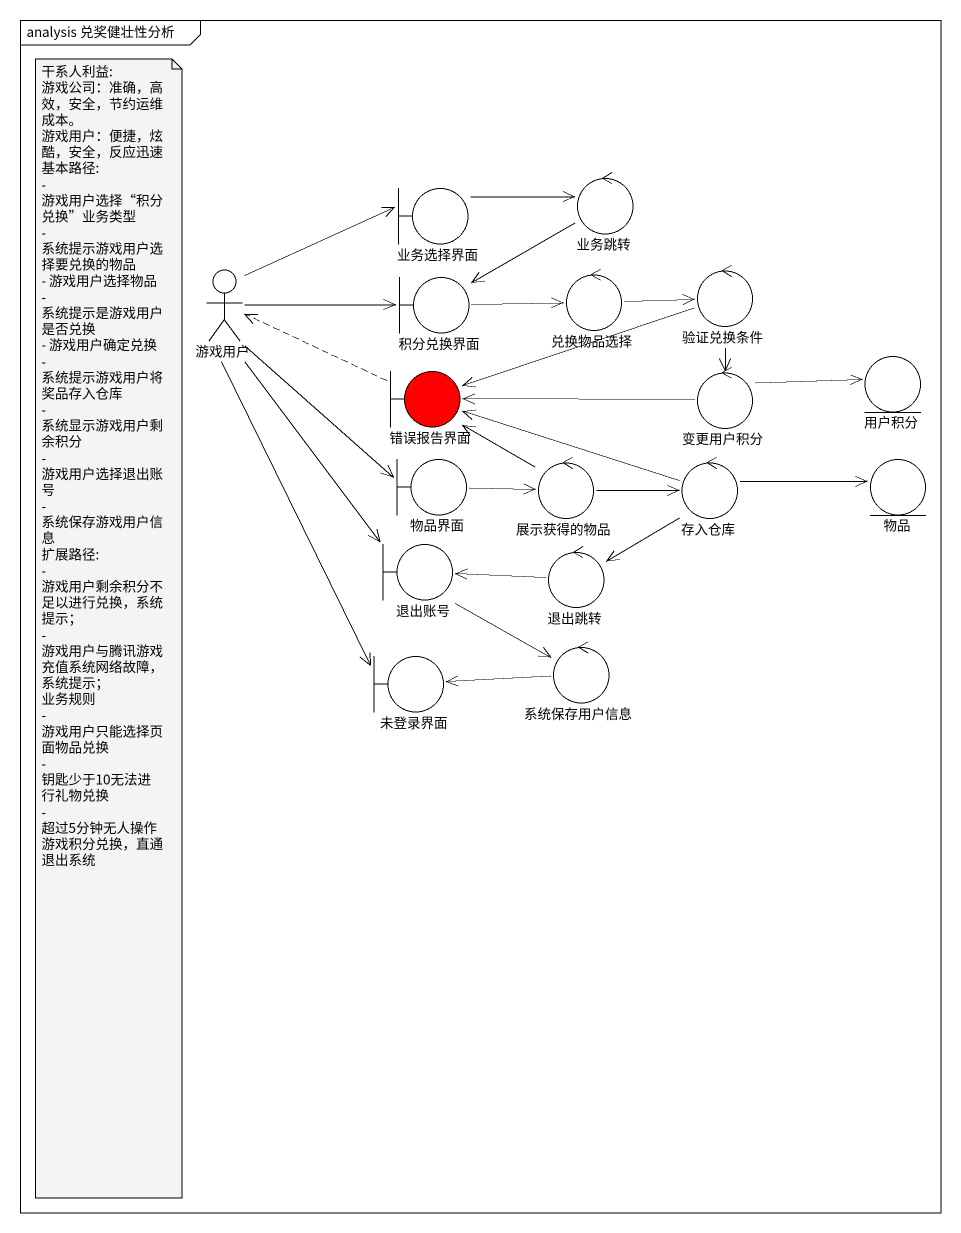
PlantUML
@startuml
mainframe analysis 兑奖健壮性分析
boundary 业务选择界面
control 业务跳转
actor 游戏用户
boundary 积分兑换界面
control 兑换物品选择
control 验证兑换条件
boundary 错误报告界面 #FF0000
control 变更用户积分
entity 用户积分
boundary 物品界面
control 展示获得的物品
control 存入仓库
entity 物品
boundary 退出账号
control 退出跳转
boundary 未登录界面
control 系统保存用户信息
业务选择界面 -right-> 业务跳转
业务跳转 --> 积分兑换界面
游戏用户 -right-> 业务选择界面
游戏用户 -right-> 积分兑换界面
游戏用户 --> 物品界面
游戏用户 --> 退出账号
游戏用户 --> 未登录界面
积分兑换界面 -right-> 兑换物品选择
兑换物品选择 -right-> 验证兑换条件
验证兑换条件 -left-> 错误报告界面
验证兑换条件 --> 变更用户积分
错误报告界面 .left.> 游戏用户
变更用户积分 -left-> 错误报告界面
变更用户积分 -right-> 用户积分
物品界面 -right-> 展示获得的物品
展示获得的物品 -up-> 错误报告界面
展示获得的物品 -right-> 存入仓库
存入仓库 -left-> 错误报告界面
存入仓库 -right-> 物品
存入仓库 --> 退出跳转
退出账号 --> 系统保存用户信息
退出跳转 -left-> 退出账号
系统保存用户信息 -left-> 未登录界面
note as N1
  干系人利益:
  游戏公司：准确，高效，安全，节约运维成本。
  游戏用户：便捷，炫酷，安全，反应迅速
  基本路径:
  - 游戏用户选择“积分兑换”业务类型
  - 系统提示游戏用户选择要兑换的物品
  - 游戏用户选择物品
  - 系统提示是游戏用户是否兑换
  - 游戏用户确定兑换
  - 系统提示游戏用户将奖品存入仓库
  - 系统显示游戏用户剩余积分
  - 游戏用户选择退出账号
  - 系统保存游戏用户信息
  扩展路径:
  - 游戏用户剩余积分不足以进行兑换，系统提示；
  - 游戏用户与腾讯游戏充值系统网络故障，系统提示；
  业务规则
  - 游戏用户只能选择页面物品兑换
  - 钥匙少于10无法进行礼物兑换
  - 超过5分钟无人操作游戏积分兑换，直通退出系统
end note
@enduml
